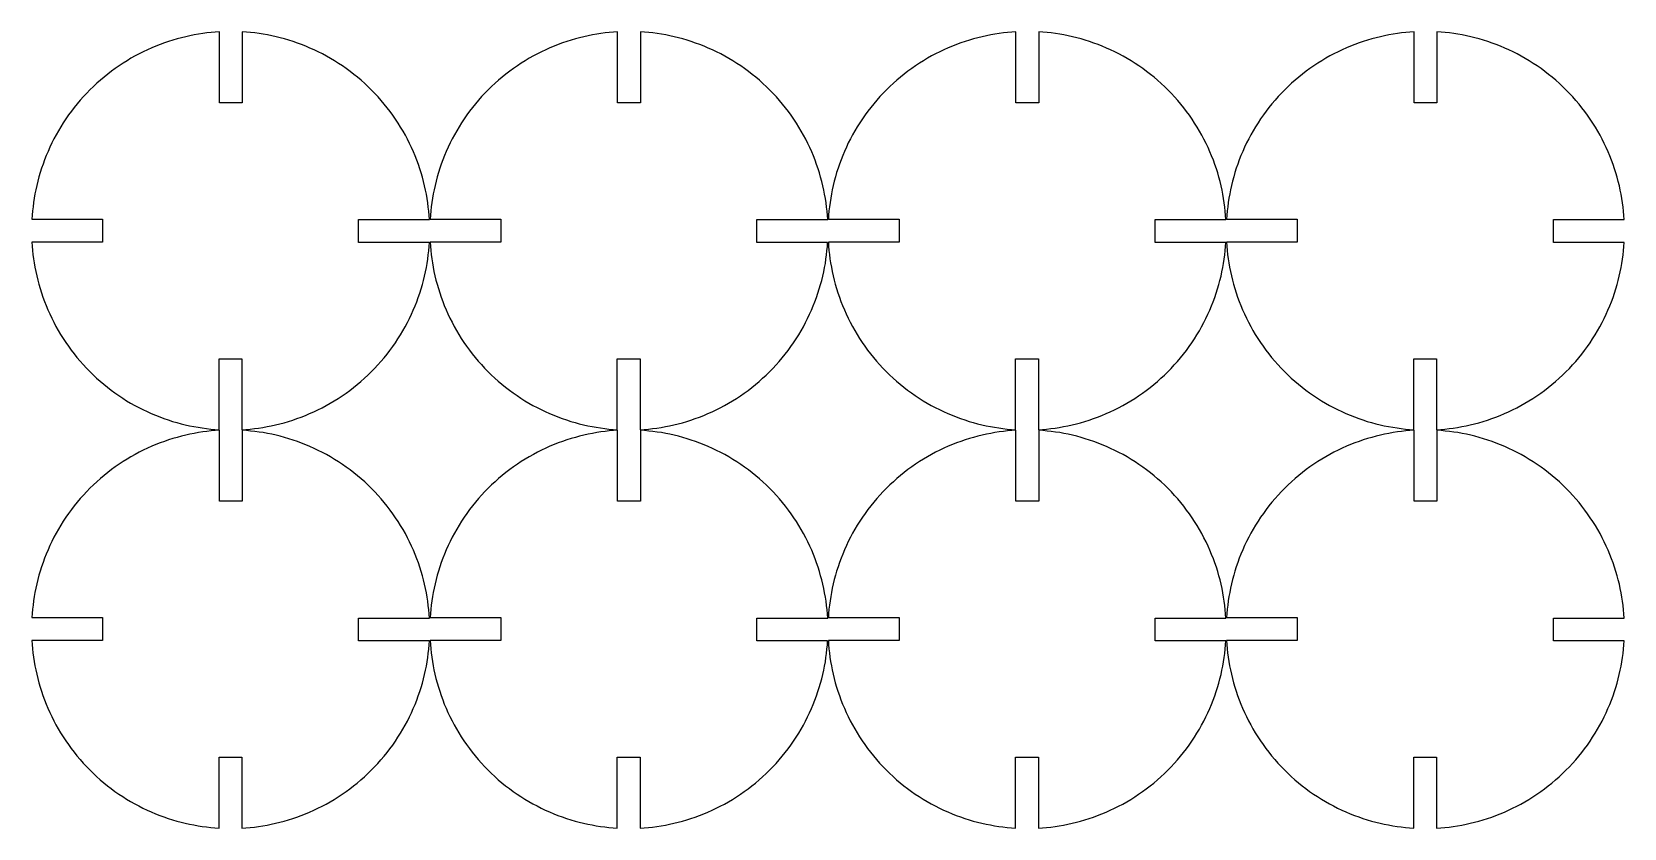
# Model space of a CAD drawing. Header units: millimetres. Extents: x -268 to 668, y -32 to 250.
# Drawn here: x 443.8 to 667.7, y -32 to 79.9 of the extents above; entities that cross this region are included whole.
import ezdxf

# ---------------------------------------------------------------- set-up
doc = ezdxf.new("R2010")
doc.units = ezdxf.units.MM
doc.header["$MEASUREMENT"] = 0
doc.layers.add('CIRCLE', color=2, linetype='Continuous')

msp = doc.modelspace()

# ---------------------------------------------------------------- linework, layer by layer
at = {"layer": 'CIRCLE'}
for points in [[(499.72, 50.36), (489.77, 50.36), (489.77, 53.57), (499.73, 53.57), (499.69, 54.16), (499.64, 54.74), (499.57, 55.33), (499.5, 55.93), (499.4, 56.52), (499.3, 57.12), (499.18, 57.72), (499.05, 58.32), (498.9, 58.92), (498.74, 59.52), (498.57, 60.12), (498.38, 60.72), (498.17, 61.32), (497.96, 61.91), (497.72, 62.51), (497.48, 63.1), (497.21, 63.69), (496.94, 64.27), (496.64, 64.86), (496.34, 65.43), (496.02, 66), (495.68, 66.57), (495.33, 67.12), (494.97, 67.67), (494.59, 68.22), (494.2, 68.75), (493.8, 69.28), (493.38, 69.8), (492.95, 70.31), (492.51, 70.81), (492.06, 71.29), (491.59, 71.77), (491.12, 72.24), (490.63, 72.69), (490.13, 73.14), (489.62, 73.57), (489.11, 73.98), (488.58, 74.39), (488.04, 74.78), (487.5, 75.16), (486.95, 75.52), (486.39, 75.87), (485.83, 76.21), (485.26, 76.53), (484.68, 76.84), (484.1, 77.13), (483.52, 77.41), (482.93, 77.67), (482.34, 77.92), (481.75, 78.16), (481.15, 78.38), (480.55, 78.58), (479.95, 78.77), (479.35, 78.95), (478.75, 79.11), (478.15, 79.26), (477.55, 79.39), (476.95, 79.51), (476.35, 79.62), (475.76, 79.71), (475.16, 79.79), (474.57, 79.85), (473.99, 79.91), (473.4, 79.95), (473.4, 69.99), (470.19, 69.99), (470.19, 79.95), (469.61, 79.91), (469.02, 79.86), (468.43, 79.79), (467.84, 79.72), (467.25, 79.63), (466.65, 79.52), (466.05, 79.4), (465.45, 79.27), (464.85, 79.12), (464.25, 78.96), (463.65, 78.79), (463.05, 78.6), (462.45, 78.4), (461.85, 78.18), (461.26, 77.94), (460.67, 77.7), (460.08, 77.43), (459.49, 77.16), (458.91, 76.87), (458.34, 76.56), (457.76, 76.24), (457.2, 75.9), (456.64, 75.55), (456.09, 75.19), (455.55, 74.81), (455.01, 74.42), (454.49, 74.02), (453.97, 73.6), (453.46, 73.17), (452.96, 72.73), (452.47, 72.28), (451.99, 71.81), (451.53, 71.34), (451.07, 70.85), (450.63, 70.35), (450.2, 69.84), (449.78, 69.33), (449.38, 68.8), (448.99, 68.27), (448.61, 67.72), (448.24, 67.17), (447.89, 66.62), (447.56, 66.05), (447.24, 65.48), (446.93, 64.91), (446.63, 64.33), (446.36, 63.74), (446.09, 63.15), (445.84, 62.56), (445.61, 61.97), (445.39, 61.37), (445.18, 60.77), (444.99, 60.17), (444.82, 59.57), (444.66, 58.97), (444.51, 58.37), (444.37, 57.77), (444.26, 57.17), (444.15, 56.57), (444.06, 55.98), (443.98, 55.38), (443.91, 54.79), (443.86, 54.21), (443.82, 53.62), (453.77, 53.62), (453.77, 50.41), (443.82, 50.41), (443.86, 49.83), (443.91, 49.24), (443.97, 48.66), (444.05, 48.06), (444.14, 47.47), (444.25, 46.87), (444.36, 46.27), (444.5, 45.67), (444.64, 45.07), (444.8, 44.47), (444.98, 43.87), (445.17, 43.27), (445.37, 42.67), (445.59, 42.07), (445.82, 41.48), (446.07, 40.89), (446.33, 40.3), (446.61, 39.71), (446.9, 39.13), (447.21, 38.56), (447.53, 37.99), (447.86, 37.42), (448.21, 36.86), (448.58, 36.31), (448.95, 35.77), (449.34, 35.23), (449.75, 34.71), (450.16, 34.19), (450.59, 33.68), (451.03, 33.18), (451.49, 32.69), (451.95, 32.22), (452.43, 31.75), (452.92, 31.29), (453.41, 30.85), (453.92, 30.42), (454.44, 30), (454.97, 29.6), (455.5, 29.21), (456.04, 28.83), (456.59, 28.47), (457.15, 28.11), (457.71, 27.78), (458.28, 27.46), (458.86, 27.15), (459.44, 26.86), (460.02, 26.58), (460.61, 26.31), (461.21, 26.06), (461.8, 25.83), (462.4, 25.61), (463, 25.41), (463.6, 25.21), (464.2, 25.04), (464.8, 24.88), (465.4, 24.73), (466, 24.6), (466.6, 24.48), (467.19, 24.37), (467.79, 24.28), (468.38, 24.2), (468.97, 24.13), (469.56, 24.08), (470.14, 24.04), (470.14, 33.99), (473.35, 33.99), (473.35, 24.04), (473.93, 24.08), (474.52, 24.13), (475.11, 24.19), (475.7, 24.27), (476.3, 24.36), (476.9, 24.47), (477.49, 24.58), (478.09, 24.72), (478.7, 24.86), (479.3, 25.02), (479.9, 25.2), (480.5, 25.39), (481.1, 25.59), (481.69, 25.81), (482.29, 26.04), (482.88, 26.29), (483.47, 26.55), (484.05, 26.83), (484.63, 27.12), (485.21, 27.43), (485.78, 27.75), (486.34, 28.08), (486.9, 28.43), (487.45, 28.8), (488, 29.17), (488.53, 29.56), (489.06, 29.97), (489.58, 30.38), (490.09, 30.81), (490.58, 31.26), (491.07, 31.71), (491.55, 32.17), (492.02, 32.65), (492.47, 33.14), (492.91, 33.64), (493.34, 34.14), (493.76, 34.66), (494.17, 35.19), (494.56, 35.72), (494.94, 36.26), (495.3, 36.81), (495.65, 37.37), (495.99, 37.94), (496.31, 38.51), (496.62, 39.08), (496.91, 39.66), (497.19, 40.25), (497.45, 40.83), (497.7, 41.43), (497.94, 42.02), (498.16, 42.62), (498.36, 43.22), (498.55, 43.82), (498.73, 44.42), (498.89, 45.02), (499.04, 45.62), (499.17, 46.22), (499.29, 46.82), (499.4, 47.41), (499.49, 48.01), (499.57, 48.6), (499.63, 49.19), (499.68, 49.78)], [(555.72, 50.36), (545.77, 50.36), (545.77, 53.57), (555.73, 53.57), (555.69, 54.16), (555.64, 54.74), (555.57, 55.33), (555.5, 55.93), (555.4, 56.52), (555.3, 57.12), (555.18, 57.72), (555.05, 58.32), (554.9, 58.92), (554.74, 59.52), (554.57, 60.12), (554.38, 60.72), (554.17, 61.32), (553.96, 61.91), (553.72, 62.51), (553.48, 63.1), (553.21, 63.69), (552.94, 64.27), (552.64, 64.86), (552.34, 65.43), (552.02, 66), (551.68, 66.57), (551.33, 67.12), (550.97, 67.67), (550.59, 68.22), (550.2, 68.75), (549.8, 69.28), (549.38, 69.8), (548.95, 70.31), (548.51, 70.81), (548.06, 71.29), (547.59, 71.77), (547.12, 72.24), (546.63, 72.69), (546.13, 73.14), (545.62, 73.57), (545.11, 73.98), (544.58, 74.39), (544.04, 74.78), (543.5, 75.16), (542.95, 75.52), (542.39, 75.87), (541.83, 76.21), (541.26, 76.53), (540.68, 76.84), (540.1, 77.13), (539.52, 77.41), (538.93, 77.67), (538.34, 77.92), (537.75, 78.16), (537.15, 78.38), (536.55, 78.58), (535.95, 78.77), (535.35, 78.95), (534.75, 79.11), (534.15, 79.26), (533.55, 79.39), (532.95, 79.51), (532.35, 79.62), (531.76, 79.71), (531.16, 79.79), (530.57, 79.85), (529.99, 79.91), (529.4, 79.95), (529.4, 69.99), (526.19, 69.99), (526.19, 79.95), (525.61, 79.91), (525.02, 79.86), (524.43, 79.79), (523.84, 79.72), (523.25, 79.63), (522.65, 79.52), (522.05, 79.4), (521.45, 79.27), (520.85, 79.12), (520.25, 78.96), (519.65, 78.79), (519.05, 78.6), (518.45, 78.4), (517.85, 78.18), (517.26, 77.94), (516.67, 77.7), (516.08, 77.43), (515.49, 77.16), (514.91, 76.87), (514.34, 76.56), (513.76, 76.24), (513.2, 75.9), (512.64, 75.55), (512.09, 75.19), (511.55, 74.81), (511.01, 74.42), (510.49, 74.02), (509.97, 73.6), (509.46, 73.17), (508.96, 72.73), (508.47, 72.28), (507.99, 71.81), (507.53, 71.34), (507.07, 70.85), (506.63, 70.35), (506.2, 69.84), (505.78, 69.33), (505.38, 68.8), (504.99, 68.27), (504.61, 67.72), (504.24, 67.17), (503.89, 66.62), (503.56, 66.05), (503.24, 65.48), (502.93, 64.91), (502.63, 64.33), (502.36, 63.74), (502.09, 63.15), (501.84, 62.56), (501.61, 61.97), (501.39, 61.37), (501.18, 60.77), (500.99, 60.17), (500.82, 59.57), (500.66, 58.97), (500.51, 58.37), (500.37, 57.77), (500.26, 57.17), (500.15, 56.57), (500.06, 55.98), (499.98, 55.38), (499.91, 54.79), (499.86, 54.21), (499.82, 53.62), (509.77, 53.62), (509.77, 50.41), (499.82, 50.41), (499.86, 49.83), (499.91, 49.24), (499.97, 48.66), (500.05, 48.06), (500.14, 47.47), (500.25, 46.87), (500.36, 46.27), (500.5, 45.67), (500.64, 45.07), (500.8, 44.47), (500.98, 43.87), (501.17, 43.27), (501.37, 42.67), (501.59, 42.07), (501.82, 41.48), (502.07, 40.89), (502.33, 40.3), (502.61, 39.71), (502.9, 39.13), (503.21, 38.56), (503.53, 37.99), (503.86, 37.42), (504.21, 36.86), (504.58, 36.31), (504.95, 35.77), (505.34, 35.23), (505.75, 34.71), (506.16, 34.19), (506.59, 33.68), (507.03, 33.18), (507.49, 32.69), (507.95, 32.22), (508.43, 31.75), (508.92, 31.29), (509.41, 30.85), (509.92, 30.42), (510.44, 30), (510.97, 29.6), (511.5, 29.21), (512.04, 28.83), (512.59, 28.47), (513.15, 28.11), (513.71, 27.78), (514.28, 27.46), (514.86, 27.15), (515.44, 26.86), (516.02, 26.58), (516.61, 26.31), (517.21, 26.06), (517.8, 25.83), (518.4, 25.61), (519, 25.41), (519.6, 25.21), (520.2, 25.04), (520.8, 24.88), (521.4, 24.73), (522, 24.6), (522.6, 24.48), (523.19, 24.37), (523.79, 24.28), (524.38, 24.2), (524.97, 24.13), (525.56, 24.08), (526.14, 24.04), (526.14, 33.99), (529.35, 33.99), (529.35, 24.04), (529.93, 24.08), (530.52, 24.13), (531.11, 24.19), (531.7, 24.27), (532.3, 24.36), (532.9, 24.47), (533.49, 24.58), (534.09, 24.72), (534.7, 24.86), (535.3, 25.02), (535.9, 25.2), (536.5, 25.39), (537.1, 25.59), (537.69, 25.81), (538.29, 26.04), (538.88, 26.29), (539.47, 26.55), (540.05, 26.83), (540.63, 27.12), (541.21, 27.43), (541.78, 27.75), (542.34, 28.08), (542.9, 28.43), (543.45, 28.8), (544, 29.17), (544.53, 29.56), (545.06, 29.97), (545.58, 30.38), (546.09, 30.81), (546.58, 31.26), (547.07, 31.71), (547.55, 32.17), (548.02, 32.65), (548.47, 33.14), (548.91, 33.64), (549.34, 34.14), (549.76, 34.66), (550.17, 35.19), (550.56, 35.72), (550.94, 36.26), (551.3, 36.81), (551.65, 37.37), (551.99, 37.94), (552.31, 38.51), (552.62, 39.08), (552.91, 39.66), (553.19, 40.25), (553.45, 40.83), (553.7, 41.43), (553.94, 42.02), (554.16, 42.62), (554.36, 43.22), (554.55, 43.82), (554.73, 44.42), (554.89, 45.02), (555.04, 45.62), (555.17, 46.22), (555.29, 46.82), (555.4, 47.41), (555.49, 48.01), (555.57, 48.6), (555.63, 49.19), (555.68, 49.78)], [(611.72, 50.36), (601.77, 50.36), (601.77, 53.57), (611.73, 53.57), (611.69, 54.16), (611.64, 54.74), (611.57, 55.33), (611.5, 55.93), (611.4, 56.52), (611.3, 57.12), (611.18, 57.72), (611.05, 58.32), (610.9, 58.92), (610.74, 59.52), (610.57, 60.12), (610.38, 60.72), (610.17, 61.32), (609.96, 61.91), (609.72, 62.51), (609.48, 63.1), (609.21, 63.69), (608.94, 64.27), (608.64, 64.86), (608.34, 65.43), (608.02, 66), (607.68, 66.57), (607.33, 67.12), (606.97, 67.67), (606.59, 68.22), (606.2, 68.75), (605.8, 69.28), (605.38, 69.8), (604.95, 70.31), (604.51, 70.81), (604.06, 71.29), (603.59, 71.77), (603.12, 72.24), (602.63, 72.69), (602.13, 73.14), (601.62, 73.57), (601.11, 73.98), (600.58, 74.39), (600.04, 74.78), (599.5, 75.16), (598.95, 75.52), (598.39, 75.87), (597.83, 76.21), (597.26, 76.53), (596.68, 76.84), (596.1, 77.13), (595.52, 77.41), (594.93, 77.67), (594.34, 77.92), (593.75, 78.16), (593.15, 78.38), (592.55, 78.58), (591.95, 78.77), (591.35, 78.95), (590.75, 79.11), (590.15, 79.26), (589.55, 79.39), (588.95, 79.51), (588.35, 79.62), (587.76, 79.71), (587.16, 79.79), (586.57, 79.85), (585.99, 79.91), (585.4, 79.95), (585.4, 69.99), (582.19, 69.99), (582.19, 79.95), (581.61, 79.91), (581.02, 79.86), (580.43, 79.79), (579.84, 79.72), (579.25, 79.63), (578.65, 79.52), (578.05, 79.4), (577.45, 79.27), (576.85, 79.12), (576.25, 78.96), (575.65, 78.79), (575.05, 78.6), (574.45, 78.4), (573.85, 78.18), (573.26, 77.94), (572.67, 77.7), (572.08, 77.43), (571.49, 77.16), (570.91, 76.87), (570.34, 76.56), (569.76, 76.24), (569.2, 75.9), (568.64, 75.55), (568.09, 75.19), (567.55, 74.81), (567.01, 74.42), (566.49, 74.02), (565.97, 73.6), (565.46, 73.17), (564.96, 72.73), (564.47, 72.28), (563.99, 71.81), (563.53, 71.34), (563.07, 70.85), (562.63, 70.35), (562.2, 69.84), (561.78, 69.33), (561.38, 68.8), (560.99, 68.27), (560.61, 67.72), (560.24, 67.17), (559.89, 66.62), (559.56, 66.05), (559.24, 65.48), (558.93, 64.91), (558.63, 64.33), (558.36, 63.74), (558.09, 63.15), (557.84, 62.56), (557.61, 61.97), (557.39, 61.37), (557.18, 60.77), (556.99, 60.17), (556.82, 59.57), (556.66, 58.97), (556.51, 58.37), (556.37, 57.77), (556.26, 57.17), (556.15, 56.57), (556.06, 55.98), (555.98, 55.38), (555.91, 54.79), (555.86, 54.21), (555.82, 53.62), (565.77, 53.62), (565.77, 50.41), (555.82, 50.41), (555.86, 49.83), (555.91, 49.24), (555.97, 48.66), (556.05, 48.06), (556.14, 47.47), (556.25, 46.87), (556.36, 46.27), (556.5, 45.67), (556.64, 45.07), (556.8, 44.47), (556.98, 43.87), (557.17, 43.27), (557.37, 42.67), (557.59, 42.07), (557.82, 41.48), (558.07, 40.89), (558.33, 40.3), (558.61, 39.71), (558.9, 39.13), (559.21, 38.56), (559.53, 37.99), (559.86, 37.42), (560.21, 36.86), (560.58, 36.31), (560.95, 35.77), (561.34, 35.23), (561.75, 34.71), (562.16, 34.19), (562.59, 33.68), (563.03, 33.18), (563.49, 32.69), (563.95, 32.22), (564.43, 31.75), (564.92, 31.29), (565.41, 30.85), (565.92, 30.42), (566.44, 30), (566.97, 29.6), (567.5, 29.21), (568.04, 28.83), (568.59, 28.47), (569.15, 28.11), (569.71, 27.78), (570.28, 27.46), (570.86, 27.15), (571.44, 26.86), (572.02, 26.58), (572.61, 26.31), (573.21, 26.06), (573.8, 25.83), (574.4, 25.61), (575, 25.41), (575.6, 25.21), (576.2, 25.04), (576.8, 24.88), (577.4, 24.73), (578, 24.6), (578.6, 24.48), (579.19, 24.37), (579.79, 24.28), (580.38, 24.2), (580.97, 24.13), (581.56, 24.08), (582.14, 24.04), (582.14, 33.99), (585.35, 33.99), (585.35, 24.04), (585.93, 24.08), (586.52, 24.13), (587.11, 24.19), (587.7, 24.27), (588.3, 24.36), (588.9, 24.47), (589.49, 24.58), (590.09, 24.72), (590.7, 24.86), (591.3, 25.02), (591.9, 25.2), (592.5, 25.39), (593.1, 25.59), (593.69, 25.81), (594.29, 26.04), (594.88, 26.29), (595.47, 26.55), (596.05, 26.83), (596.63, 27.12), (597.21, 27.43), (597.78, 27.75), (598.34, 28.08), (598.9, 28.43), (599.45, 28.8), (600, 29.17), (600.53, 29.56), (601.06, 29.97), (601.58, 30.38), (602.09, 30.81), (602.58, 31.26), (603.07, 31.71), (603.55, 32.17), (604.02, 32.65), (604.47, 33.14), (604.91, 33.64), (605.34, 34.14), (605.76, 34.66), (606.17, 35.19), (606.56, 35.72), (606.94, 36.26), (607.3, 36.81), (607.65, 37.37), (607.99, 37.94), (608.31, 38.51), (608.62, 39.08), (608.91, 39.66), (609.19, 40.25), (609.45, 40.83), (609.7, 41.43), (609.94, 42.02), (610.16, 42.62), (610.36, 43.22), (610.55, 43.82), (610.73, 44.42), (610.89, 45.02), (611.04, 45.62), (611.17, 46.22), (611.29, 46.82), (611.4, 47.41), (611.49, 48.01), (611.57, 48.6), (611.63, 49.19), (611.68, 49.78)], [(667.72, 50.36), (657.77, 50.36), (657.77, 53.57), (667.73, 53.57), (667.69, 54.16), (667.64, 54.74), (667.57, 55.33), (667.5, 55.93), (667.4, 56.52), (667.3, 57.12), (667.18, 57.72), (667.05, 58.32), (666.9, 58.92), (666.74, 59.52), (666.57, 60.12), (666.38, 60.72), (666.17, 61.32), (665.96, 61.91), (665.72, 62.51), (665.48, 63.1), (665.21, 63.69), (664.94, 64.27), (664.64, 64.86), (664.34, 65.43), (664.02, 66), (663.68, 66.57), (663.33, 67.12), (662.97, 67.67), (662.59, 68.22), (662.2, 68.75), (661.8, 69.28), (661.38, 69.8), (660.95, 70.31), (660.51, 70.81), (660.06, 71.29), (659.59, 71.77), (659.12, 72.24), (658.63, 72.69), (658.13, 73.14), (657.62, 73.57), (657.11, 73.98), (656.58, 74.39), (656.04, 74.78), (655.5, 75.16), (654.95, 75.52), (654.39, 75.87), (653.83, 76.21), (653.26, 76.53), (652.68, 76.84), (652.1, 77.13), (651.52, 77.41), (650.93, 77.67), (650.34, 77.92), (649.75, 78.16), (649.15, 78.38), (648.55, 78.58), (647.95, 78.77), (647.35, 78.95), (646.75, 79.11), (646.15, 79.26), (645.55, 79.39), (644.95, 79.51), (644.35, 79.62), (643.76, 79.71), (643.16, 79.79), (642.57, 79.85), (641.99, 79.91), (641.4, 79.95), (641.4, 69.99), (638.19, 69.99), (638.19, 79.95), (637.61, 79.91), (637.02, 79.86), (636.43, 79.79), (635.84, 79.72), (635.25, 79.63), (634.65, 79.52), (634.05, 79.4), (633.45, 79.27), (632.85, 79.12), (632.25, 78.96), (631.65, 78.79), (631.05, 78.6), (630.45, 78.4), (629.85, 78.18), (629.26, 77.94), (628.67, 77.7), (628.08, 77.43), (627.49, 77.16), (626.91, 76.87), (626.34, 76.56), (625.76, 76.24), (625.2, 75.9), (624.64, 75.55), (624.09, 75.19), (623.55, 74.81), (623.01, 74.42), (622.49, 74.02), (621.97, 73.6), (621.46, 73.17), (620.96, 72.73), (620.47, 72.28), (619.99, 71.81), (619.53, 71.34), (619.07, 70.85), (618.63, 70.35), (618.2, 69.84), (617.78, 69.33), (617.38, 68.8), (616.99, 68.27), (616.61, 67.72), (616.24, 67.17), (615.89, 66.62), (615.56, 66.05), (615.24, 65.48), (614.93, 64.91), (614.63, 64.33), (614.36, 63.74), (614.09, 63.15), (613.84, 62.56), (613.61, 61.97), (613.39, 61.37), (613.18, 60.77), (612.99, 60.17), (612.82, 59.57), (612.66, 58.97), (612.51, 58.37), (612.37, 57.77), (612.26, 57.17), (612.15, 56.57), (612.06, 55.98), (611.98, 55.38), (611.91, 54.79), (611.86, 54.21), (611.82, 53.62), (621.77, 53.62), (621.77, 50.41), (611.82, 50.41), (611.86, 49.83), (611.91, 49.24), (611.97, 48.66), (612.05, 48.06), (612.14, 47.47), (612.25, 46.87), (612.36, 46.27), (612.5, 45.67), (612.64, 45.07), (612.8, 44.47), (612.98, 43.87), (613.17, 43.27), (613.37, 42.67), (613.59, 42.07), (613.82, 41.48), (614.07, 40.89), (614.33, 40.3), (614.61, 39.71), (614.9, 39.13), (615.21, 38.56), (615.53, 37.99), (615.86, 37.42), (616.21, 36.86), (616.58, 36.31), (616.95, 35.77), (617.34, 35.23), (617.75, 34.71), (618.16, 34.19), (618.59, 33.68), (619.03, 33.18), (619.49, 32.69), (619.95, 32.22), (620.43, 31.75), (620.92, 31.29), (621.41, 30.85), (621.92, 30.42), (622.44, 30), (622.97, 29.6), (623.5, 29.21), (624.04, 28.83), (624.59, 28.47), (625.15, 28.11), (625.71, 27.78), (626.28, 27.46), (626.86, 27.15), (627.44, 26.86), (628.02, 26.58), (628.61, 26.31), (629.21, 26.06), (629.8, 25.83), (630.4, 25.61), (631, 25.41), (631.6, 25.21), (632.2, 25.04), (632.8, 24.88), (633.4, 24.73), (634, 24.6), (634.6, 24.48), (635.19, 24.37), (635.79, 24.28), (636.38, 24.2), (636.97, 24.13), (637.56, 24.08), (638.14, 24.04), (638.14, 33.99), (641.35, 33.99), (641.35, 24.04), (641.93, 24.08), (642.52, 24.13), (643.11, 24.19), (643.7, 24.27), (644.3, 24.36), (644.9, 24.47), (645.49, 24.58), (646.09, 24.72), (646.7, 24.86), (647.3, 25.02), (647.9, 25.2), (648.5, 25.39), (649.1, 25.59), (649.69, 25.81), (650.29, 26.04), (650.88, 26.29), (651.47, 26.55), (652.05, 26.83), (652.63, 27.12), (653.21, 27.43), (653.78, 27.75), (654.34, 28.08), (654.9, 28.43), (655.45, 28.8), (656, 29.17), (656.53, 29.56), (657.06, 29.97), (657.58, 30.38), (658.09, 30.81), (658.58, 31.26), (659.07, 31.71), (659.55, 32.17), (660.02, 32.65), (660.47, 33.14), (660.91, 33.64), (661.34, 34.14), (661.76, 34.66), (662.17, 35.19), (662.56, 35.72), (662.94, 36.26), (663.3, 36.81), (663.65, 37.37), (663.99, 37.94), (664.31, 38.51), (664.62, 39.08), (664.91, 39.66), (665.19, 40.25), (665.45, 40.83), (665.7, 41.43), (665.94, 42.02), (666.16, 42.62), (666.36, 43.22), (666.55, 43.82), (666.73, 44.42), (666.89, 45.02), (667.04, 45.62), (667.17, 46.22), (667.29, 46.82), (667.4, 47.41), (667.49, 48.01), (667.57, 48.6), (667.63, 49.19), (667.68, 49.78)], [(499.72, -5.64), (489.77, -5.64), (489.77, -2.43), (499.73, -2.43), (499.69, -1.84), (499.64, -1.26), (499.57, -0.67), (499.5, -0.07), (499.4, 0.52), (499.3, 1.12), (499.18, 1.72), (499.05, 2.32), (498.9, 2.92), (498.74, 3.52), (498.57, 4.12), (498.38, 4.72), (498.17, 5.32), (497.96, 5.91), (497.72, 6.51), (497.48, 7.1), (497.21, 7.69), (496.94, 8.27), (496.64, 8.86), (496.34, 9.43), (496.02, 10), (495.68, 10.57), (495.33, 11.12), (494.97, 11.67), (494.59, 12.22), (494.2, 12.75), (493.8, 13.28), (493.38, 13.8), (492.95, 14.31), (492.51, 14.81), (492.06, 15.29), (491.59, 15.77), (491.12, 16.24), (490.63, 16.69), (490.13, 17.14), (489.62, 17.57), (489.11, 17.98), (488.58, 18.39), (488.04, 18.78), (487.5, 19.16), (486.95, 19.52), (486.39, 19.87), (485.83, 20.21), (485.26, 20.53), (484.68, 20.84), (484.1, 21.13), (483.52, 21.41), (482.93, 21.67), (482.34, 21.92), (481.75, 22.16), (481.15, 22.38), (480.55, 22.58), (479.95, 22.77), (479.35, 22.95), (478.75, 23.11), (478.15, 23.26), (477.55, 23.39), (476.95, 23.51), (476.35, 23.62), (475.76, 23.71), (475.16, 23.79), (474.57, 23.85), (473.99, 23.91), (473.4, 23.95), (473.4, 13.99), (470.19, 13.99), (470.19, 23.95), (469.61, 23.91), (469.02, 23.86), (468.43, 23.79), (467.84, 23.72), (467.25, 23.63), (466.65, 23.52), (466.05, 23.4), (465.45, 23.27), (464.85, 23.12), (464.25, 22.96), (463.65, 22.79), (463.05, 22.6), (462.45, 22.4), (461.85, 22.18), (461.26, 21.94), (460.67, 21.7), (460.08, 21.43), (459.49, 21.16), (458.91, 20.87), (458.34, 20.56), (457.76, 20.24), (457.2, 19.9), (456.64, 19.55), (456.09, 19.19), (455.55, 18.81), (455.01, 18.42), (454.49, 18.02), (453.97, 17.6), (453.46, 17.17), (452.96, 16.73), (452.47, 16.28), (451.99, 15.81), (451.53, 15.34), (451.07, 14.85), (450.63, 14.35), (450.2, 13.84), (449.78, 13.33), (449.38, 12.8), (448.99, 12.27), (448.61, 11.72), (448.24, 11.17), (447.89, 10.62), (447.56, 10.05), (447.24, 9.48), (446.93, 8.91), (446.63, 8.33), (446.36, 7.74), (446.09, 7.15), (445.84, 6.56), (445.61, 5.97), (445.39, 5.37), (445.18, 4.77), (444.99, 4.17), (444.82, 3.57), (444.66, 2.97), (444.51, 2.37), (444.37, 1.77), (444.26, 1.17), (444.15, 0.57), (444.06, -0.02), (443.98, -0.62), (443.91, -1.21), (443.86, -1.79), (443.82, -2.38), (453.77, -2.38), (453.77, -5.59), (443.82, -5.59), (443.86, -6.17), (443.91, -6.76), (443.97, -7.34), (444.05, -7.94), (444.14, -8.53), (444.25, -9.13), (444.36, -9.73), (444.5, -10.33), (444.64, -10.93), (444.8, -11.53), (444.98, -12.13), (445.17, -12.73), (445.37, -13.33), (445.59, -13.93), (445.82, -14.52), (446.07, -15.11), (446.33, -15.7), (446.61, -16.29), (446.9, -16.87), (447.21, -17.44), (447.53, -18.01), (447.86, -18.58), (448.21, -19.14), (448.58, -19.69), (448.95, -20.23), (449.34, -20.77), (449.75, -21.29), (450.16, -21.81), (450.59, -22.32), (451.03, -22.82), (451.49, -23.31), (451.95, -23.78), (452.43, -24.25), (452.92, -24.71), (453.41, -25.15), (453.92, -25.58), (454.44, -26), (454.97, -26.4), (455.5, -26.79), (456.04, -27.17), (456.59, -27.53), (457.15, -27.89), (457.71, -28.22), (458.28, -28.54), (458.86, -28.85), (459.44, -29.14), (460.02, -29.42), (460.61, -29.69), (461.21, -29.94), (461.8, -30.17), (462.4, -30.39), (463, -30.59), (463.6, -30.79), (464.2, -30.96), (464.8, -31.12), (465.4, -31.27), (466, -31.4), (466.6, -31.52), (467.19, -31.63), (467.79, -31.72), (468.38, -31.8), (468.97, -31.87), (469.56, -31.92), (470.14, -31.96), (470.14, -22.01), (473.35, -22.01), (473.35, -31.96), (473.93, -31.92), (474.52, -31.87), (475.11, -31.81), (475.7, -31.73), (476.3, -31.64), (476.9, -31.53), (477.49, -31.42), (478.09, -31.28), (478.7, -31.14), (479.3, -30.98), (479.9, -30.8), (480.5, -30.61), (481.1, -30.41), (481.69, -30.19), (482.29, -29.96), (482.88, -29.71), (483.47, -29.45), (484.05, -29.17), (484.63, -28.88), (485.21, -28.57), (485.78, -28.25), (486.34, -27.92), (486.9, -27.57), (487.45, -27.2), (488, -26.83), (488.53, -26.44), (489.06, -26.03), (489.58, -25.62), (490.09, -25.19), (490.58, -24.74), (491.07, -24.29), (491.55, -23.83), (492.02, -23.35), (492.47, -22.86), (492.91, -22.36), (493.34, -21.86), (493.76, -21.34), (494.17, -20.81), (494.56, -20.28), (494.94, -19.74), (495.3, -19.19), (495.65, -18.63), (495.99, -18.06), (496.31, -17.49), (496.62, -16.92), (496.91, -16.34), (497.19, -15.75), (497.45, -15.17), (497.7, -14.57), (497.94, -13.98), (498.16, -13.38), (498.36, -12.78), (498.55, -12.18), (498.73, -11.58), (498.89, -10.98), (499.04, -10.38), (499.17, -9.78), (499.29, -9.18), (499.4, -8.59), (499.49, -7.99), (499.57, -7.4), (499.63, -6.81), (499.68, -6.22)], [(555.72, -5.64), (545.77, -5.64), (545.77, -2.43), (555.73, -2.43), (555.69, -1.84), (555.64, -1.26), (555.57, -0.67), (555.5, -0.07), (555.4, 0.52), (555.3, 1.12), (555.18, 1.72), (555.05, 2.32), (554.9, 2.92), (554.74, 3.52), (554.57, 4.12), (554.38, 4.72), (554.17, 5.32), (553.96, 5.91), (553.72, 6.51), (553.48, 7.1), (553.21, 7.69), (552.94, 8.27), (552.64, 8.86), (552.34, 9.43), (552.02, 10), (551.68, 10.57), (551.33, 11.12), (550.97, 11.67), (550.59, 12.22), (550.2, 12.75), (549.8, 13.28), (549.38, 13.8), (548.95, 14.31), (548.51, 14.81), (548.06, 15.29), (547.59, 15.77), (547.12, 16.24), (546.63, 16.69), (546.13, 17.14), (545.62, 17.57), (545.11, 17.98), (544.58, 18.39), (544.04, 18.78), (543.5, 19.16), (542.95, 19.52), (542.39, 19.87), (541.83, 20.21), (541.26, 20.53), (540.68, 20.84), (540.1, 21.13), (539.52, 21.41), (538.93, 21.67), (538.34, 21.92), (537.75, 22.16), (537.15, 22.38), (536.55, 22.58), (535.95, 22.77), (535.35, 22.95), (534.75, 23.11), (534.15, 23.26), (533.55, 23.39), (532.95, 23.51), (532.35, 23.62), (531.76, 23.71), (531.16, 23.79), (530.57, 23.85), (529.99, 23.91), (529.4, 23.95), (529.4, 13.99), (526.19, 13.99), (526.19, 23.95), (525.61, 23.91), (525.02, 23.86), (524.43, 23.79), (523.84, 23.72), (523.25, 23.63), (522.65, 23.52), (522.05, 23.4), (521.45, 23.27), (520.85, 23.12), (520.25, 22.96), (519.65, 22.79), (519.05, 22.6), (518.45, 22.4), (517.85, 22.18), (517.26, 21.94), (516.67, 21.7), (516.08, 21.43), (515.49, 21.16), (514.91, 20.87), (514.34, 20.56), (513.76, 20.24), (513.2, 19.9), (512.64, 19.55), (512.09, 19.19), (511.55, 18.81), (511.01, 18.42), (510.49, 18.02), (509.97, 17.6), (509.46, 17.17), (508.96, 16.73), (508.47, 16.28), (507.99, 15.81), (507.53, 15.34), (507.07, 14.85), (506.63, 14.35), (506.2, 13.84), (505.78, 13.33), (505.38, 12.8), (504.99, 12.27), (504.61, 11.72), (504.24, 11.17), (503.89, 10.62), (503.56, 10.05), (503.24, 9.48), (502.93, 8.91), (502.63, 8.33), (502.36, 7.74), (502.09, 7.15), (501.84, 6.56), (501.61, 5.97), (501.39, 5.37), (501.18, 4.77), (500.99, 4.17), (500.82, 3.57), (500.66, 2.97), (500.51, 2.37), (500.37, 1.77), (500.26, 1.17), (500.15, 0.57), (500.06, -0.02), (499.98, -0.62), (499.91, -1.21), (499.86, -1.79), (499.82, -2.38), (509.77, -2.38), (509.77, -5.59), (499.82, -5.59), (499.86, -6.17), (499.91, -6.76), (499.97, -7.34), (500.05, -7.94), (500.14, -8.53), (500.25, -9.13), (500.36, -9.73), (500.5, -10.33), (500.64, -10.93), (500.8, -11.53), (500.98, -12.13), (501.17, -12.73), (501.37, -13.33), (501.59, -13.93), (501.82, -14.52), (502.07, -15.11), (502.33, -15.7), (502.61, -16.29), (502.9, -16.87), (503.21, -17.44), (503.53, -18.01), (503.86, -18.58), (504.21, -19.14), (504.58, -19.69), (504.95, -20.23), (505.34, -20.77), (505.75, -21.29), (506.16, -21.81), (506.59, -22.32), (507.03, -22.82), (507.49, -23.31), (507.95, -23.78), (508.43, -24.25), (508.92, -24.71), (509.41, -25.15), (509.92, -25.58), (510.44, -26), (510.97, -26.4), (511.5, -26.79), (512.04, -27.17), (512.59, -27.53), (513.15, -27.89), (513.71, -28.22), (514.28, -28.54), (514.86, -28.85), (515.44, -29.14), (516.02, -29.42), (516.61, -29.69), (517.21, -29.94), (517.8, -30.17), (518.4, -30.39), (519, -30.59), (519.6, -30.79), (520.2, -30.96), (520.8, -31.12), (521.4, -31.27), (522, -31.4), (522.6, -31.52), (523.19, -31.63), (523.79, -31.72), (524.38, -31.8), (524.97, -31.87), (525.56, -31.92), (526.14, -31.96), (526.14, -22.01), (529.35, -22.01), (529.35, -31.96), (529.93, -31.92), (530.52, -31.87), (531.11, -31.81), (531.7, -31.73), (532.3, -31.64), (532.9, -31.53), (533.49, -31.42), (534.09, -31.28), (534.7, -31.14), (535.3, -30.98), (535.9, -30.8), (536.5, -30.61), (537.1, -30.41), (537.69, -30.19), (538.29, -29.96), (538.88, -29.71), (539.47, -29.45), (540.05, -29.17), (540.63, -28.88), (541.21, -28.57), (541.78, -28.25), (542.34, -27.92), (542.9, -27.57), (543.45, -27.2), (544, -26.83), (544.53, -26.44), (545.06, -26.03), (545.58, -25.62), (546.09, -25.19), (546.58, -24.74), (547.07, -24.29), (547.55, -23.83), (548.02, -23.35), (548.47, -22.86), (548.91, -22.36), (549.34, -21.86), (549.76, -21.34), (550.17, -20.81), (550.56, -20.28), (550.94, -19.74), (551.3, -19.19), (551.65, -18.63), (551.99, -18.06), (552.31, -17.49), (552.62, -16.92), (552.91, -16.34), (553.19, -15.75), (553.45, -15.17), (553.7, -14.57), (553.94, -13.98), (554.16, -13.38), (554.36, -12.78), (554.55, -12.18), (554.73, -11.58), (554.89, -10.98), (555.04, -10.38), (555.17, -9.78), (555.29, -9.18), (555.4, -8.59), (555.49, -7.99), (555.57, -7.4), (555.63, -6.81), (555.68, -6.22)], [(611.72, -5.64), (601.77, -5.64), (601.77, -2.43), (611.73, -2.43), (611.69, -1.84), (611.64, -1.26), (611.57, -0.67), (611.5, -0.07), (611.4, 0.52), (611.3, 1.12), (611.18, 1.72), (611.05, 2.32), (610.9, 2.92), (610.74, 3.52), (610.57, 4.12), (610.38, 4.72), (610.17, 5.32), (609.96, 5.91), (609.72, 6.51), (609.48, 7.1), (609.21, 7.69), (608.94, 8.27), (608.64, 8.86), (608.34, 9.43), (608.02, 10), (607.68, 10.57), (607.33, 11.12), (606.97, 11.67), (606.59, 12.22), (606.2, 12.75), (605.8, 13.28), (605.38, 13.8), (604.95, 14.31), (604.51, 14.81), (604.06, 15.29), (603.59, 15.77), (603.12, 16.24), (602.63, 16.69), (602.13, 17.14), (601.62, 17.57), (601.11, 17.98), (600.58, 18.39), (600.04, 18.78), (599.5, 19.16), (598.95, 19.52), (598.39, 19.87), (597.83, 20.21), (597.26, 20.53), (596.68, 20.84), (596.1, 21.13), (595.52, 21.41), (594.93, 21.67), (594.34, 21.92), (593.75, 22.16), (593.15, 22.38), (592.55, 22.58), (591.95, 22.77), (591.35, 22.95), (590.75, 23.11), (590.15, 23.26), (589.55, 23.39), (588.95, 23.51), (588.35, 23.62), (587.76, 23.71), (587.16, 23.79), (586.57, 23.85), (585.99, 23.91), (585.4, 23.95), (585.4, 13.99), (582.19, 13.99), (582.19, 23.95), (581.61, 23.91), (581.02, 23.86), (580.43, 23.79), (579.84, 23.72), (579.25, 23.63), (578.65, 23.52), (578.05, 23.4), (577.45, 23.27), (576.85, 23.12), (576.25, 22.96), (575.65, 22.79), (575.05, 22.6), (574.45, 22.4), (573.85, 22.18), (573.26, 21.94), (572.67, 21.7), (572.08, 21.43), (571.49, 21.16), (570.91, 20.87), (570.34, 20.56), (569.76, 20.24), (569.2, 19.9), (568.64, 19.55), (568.09, 19.19), (567.55, 18.81), (567.01, 18.42), (566.49, 18.02), (565.97, 17.6), (565.46, 17.17), (564.96, 16.73), (564.47, 16.28), (563.99, 15.81), (563.53, 15.34), (563.07, 14.85), (562.63, 14.35), (562.2, 13.84), (561.78, 13.33), (561.38, 12.8), (560.99, 12.27), (560.61, 11.72), (560.24, 11.17), (559.89, 10.62), (559.56, 10.05), (559.24, 9.48), (558.93, 8.91), (558.63, 8.33), (558.36, 7.74), (558.09, 7.15), (557.84, 6.56), (557.61, 5.97), (557.39, 5.37), (557.18, 4.77), (556.99, 4.17), (556.82, 3.57), (556.66, 2.97), (556.51, 2.37), (556.37, 1.77), (556.26, 1.17), (556.15, 0.57), (556.06, -0.02), (555.98, -0.62), (555.91, -1.21), (555.86, -1.79), (555.82, -2.38), (565.77, -2.38), (565.77, -5.59), (555.82, -5.59), (555.86, -6.17), (555.91, -6.76), (555.97, -7.34), (556.05, -7.94), (556.14, -8.53), (556.25, -9.13), (556.36, -9.73), (556.5, -10.33), (556.64, -10.93), (556.8, -11.53), (556.98, -12.13), (557.17, -12.73), (557.37, -13.33), (557.59, -13.93), (557.82, -14.52), (558.07, -15.11), (558.33, -15.7), (558.61, -16.29), (558.9, -16.87), (559.21, -17.44), (559.53, -18.01), (559.86, -18.58), (560.21, -19.14), (560.58, -19.69), (560.95, -20.23), (561.34, -20.77), (561.75, -21.29), (562.16, -21.81), (562.59, -22.32), (563.03, -22.82), (563.49, -23.31), (563.95, -23.78), (564.43, -24.25), (564.92, -24.71), (565.41, -25.15), (565.92, -25.58), (566.44, -26), (566.97, -26.4), (567.5, -26.79), (568.04, -27.17), (568.59, -27.53), (569.15, -27.89), (569.71, -28.22), (570.28, -28.54), (570.86, -28.85), (571.44, -29.14), (572.02, -29.42), (572.61, -29.69), (573.21, -29.94), (573.8, -30.17), (574.4, -30.39), (575, -30.59), (575.6, -30.79), (576.2, -30.96), (576.8, -31.12), (577.4, -31.27), (578, -31.4), (578.6, -31.52), (579.19, -31.63), (579.79, -31.72), (580.38, -31.8), (580.97, -31.87), (581.56, -31.92), (582.14, -31.96), (582.14, -22.01), (585.35, -22.01), (585.35, -31.96), (585.93, -31.92), (586.52, -31.87), (587.11, -31.81), (587.7, -31.73), (588.3, -31.64), (588.9, -31.53), (589.49, -31.42), (590.09, -31.28), (590.7, -31.14), (591.3, -30.98), (591.9, -30.8), (592.5, -30.61), (593.1, -30.41), (593.69, -30.19), (594.29, -29.96), (594.88, -29.71), (595.47, -29.45), (596.05, -29.17), (596.63, -28.88), (597.21, -28.57), (597.78, -28.25), (598.34, -27.92), (598.9, -27.57), (599.45, -27.2), (600, -26.83), (600.53, -26.44), (601.06, -26.03), (601.58, -25.62), (602.09, -25.19), (602.58, -24.74), (603.07, -24.29), (603.55, -23.83), (604.02, -23.35), (604.47, -22.86), (604.91, -22.36), (605.34, -21.86), (605.76, -21.34), (606.17, -20.81), (606.56, -20.28), (606.94, -19.74), (607.3, -19.19), (607.65, -18.63), (607.99, -18.06), (608.31, -17.49), (608.62, -16.92), (608.91, -16.34), (609.19, -15.75), (609.45, -15.17), (609.7, -14.57), (609.94, -13.98), (610.16, -13.38), (610.36, -12.78), (610.55, -12.18), (610.73, -11.58), (610.89, -10.98), (611.04, -10.38), (611.17, -9.78), (611.29, -9.18), (611.4, -8.59), (611.49, -7.99), (611.57, -7.4), (611.63, -6.81), (611.68, -6.22)], [(667.72, -5.64), (657.77, -5.64), (657.77, -2.43), (667.73, -2.43), (667.69, -1.84), (667.64, -1.26), (667.57, -0.67), (667.5, -0.07), (667.4, 0.52), (667.3, 1.12), (667.18, 1.72), (667.05, 2.32), (666.9, 2.92), (666.74, 3.52), (666.57, 4.12), (666.38, 4.72), (666.17, 5.32), (665.96, 5.91), (665.72, 6.51), (665.48, 7.1), (665.21, 7.69), (664.94, 8.27), (664.64, 8.86), (664.34, 9.43), (664.02, 10), (663.68, 10.57), (663.33, 11.12), (662.97, 11.67), (662.59, 12.22), (662.2, 12.75), (661.8, 13.28), (661.38, 13.8), (660.95, 14.31), (660.51, 14.81), (660.06, 15.29), (659.59, 15.77), (659.12, 16.24), (658.63, 16.69), (658.13, 17.14), (657.62, 17.57), (657.11, 17.98), (656.58, 18.39), (656.04, 18.78), (655.5, 19.16), (654.95, 19.52), (654.39, 19.87), (653.83, 20.21), (653.26, 20.53), (652.68, 20.84), (652.1, 21.13), (651.52, 21.41), (650.93, 21.67), (650.34, 21.92), (649.75, 22.16), (649.15, 22.38), (648.55, 22.58), (647.95, 22.77), (647.35, 22.95), (646.75, 23.11), (646.15, 23.26), (645.55, 23.39), (644.95, 23.51), (644.35, 23.62), (643.76, 23.71), (643.16, 23.79), (642.57, 23.85), (641.99, 23.91), (641.4, 23.95), (641.4, 13.99), (638.19, 13.99), (638.19, 23.95), (637.61, 23.91), (637.02, 23.86), (636.43, 23.79), (635.84, 23.72), (635.25, 23.63), (634.65, 23.52), (634.05, 23.4), (633.45, 23.27), (632.85, 23.12), (632.25, 22.96), (631.65, 22.79), (631.05, 22.6), (630.45, 22.4), (629.85, 22.18), (629.26, 21.94), (628.67, 21.7), (628.08, 21.43), (627.49, 21.16), (626.91, 20.87), (626.34, 20.56), (625.76, 20.24), (625.2, 19.9), (624.64, 19.55), (624.09, 19.19), (623.55, 18.81), (623.01, 18.42), (622.49, 18.02), (621.97, 17.6), (621.46, 17.17), (620.96, 16.73), (620.47, 16.28), (619.99, 15.81), (619.53, 15.34), (619.07, 14.85), (618.63, 14.35), (618.2, 13.84), (617.78, 13.33), (617.38, 12.8), (616.99, 12.27), (616.61, 11.72), (616.24, 11.17), (615.89, 10.62), (615.56, 10.05), (615.24, 9.48), (614.93, 8.91), (614.63, 8.33), (614.36, 7.74), (614.09, 7.15), (613.84, 6.56), (613.61, 5.97), (613.39, 5.37), (613.18, 4.77), (612.99, 4.17), (612.82, 3.57), (612.66, 2.97), (612.51, 2.37), (612.37, 1.77), (612.26, 1.17), (612.15, 0.57), (612.06, -0.02), (611.98, -0.62), (611.91, -1.21), (611.86, -1.79), (611.82, -2.38), (621.77, -2.38), (621.77, -5.59), (611.82, -5.59), (611.86, -6.17), (611.91, -6.76), (611.97, -7.34), (612.05, -7.94), (612.14, -8.53), (612.25, -9.13), (612.36, -9.73), (612.5, -10.33), (612.64, -10.93), (612.8, -11.53), (612.98, -12.13), (613.17, -12.73), (613.37, -13.33), (613.59, -13.93), (613.82, -14.52), (614.07, -15.11), (614.33, -15.7), (614.61, -16.29), (614.9, -16.87), (615.21, -17.44), (615.53, -18.01), (615.86, -18.58), (616.21, -19.14), (616.58, -19.69), (616.95, -20.23), (617.34, -20.77), (617.75, -21.29), (618.16, -21.81), (618.59, -22.32), (619.03, -22.82), (619.49, -23.31), (619.95, -23.78), (620.43, -24.25), (620.92, -24.71), (621.41, -25.15), (621.92, -25.58), (622.44, -26), (622.97, -26.4), (623.5, -26.79), (624.04, -27.17), (624.59, -27.53), (625.15, -27.89), (625.71, -28.22), (626.28, -28.54), (626.86, -28.85), (627.44, -29.14), (628.02, -29.42), (628.61, -29.69), (629.21, -29.94), (629.8, -30.17), (630.4, -30.39), (631, -30.59), (631.6, -30.79), (632.2, -30.96), (632.8, -31.12), (633.4, -31.27), (634, -31.4), (634.6, -31.52), (635.19, -31.63), (635.79, -31.72), (636.38, -31.8), (636.97, -31.87), (637.56, -31.92), (638.14, -31.96), (638.14, -22.01), (641.35, -22.01), (641.35, -31.96), (641.93, -31.92), (642.52, -31.87), (643.11, -31.81), (643.7, -31.73), (644.3, -31.64), (644.9, -31.53), (645.49, -31.42), (646.09, -31.28), (646.7, -31.14), (647.3, -30.98), (647.9, -30.8), (648.5, -30.61), (649.1, -30.41), (649.69, -30.19), (650.29, -29.96), (650.88, -29.71), (651.47, -29.45), (652.05, -29.17), (652.63, -28.88), (653.21, -28.57), (653.78, -28.25), (654.34, -27.92), (654.9, -27.57), (655.45, -27.2), (656, -26.83), (656.53, -26.44), (657.06, -26.03), (657.58, -25.62), (658.09, -25.19), (658.58, -24.74), (659.07, -24.29), (659.55, -23.83), (660.02, -23.35), (660.47, -22.86), (660.91, -22.36), (661.34, -21.86), (661.76, -21.34), (662.17, -20.81), (662.56, -20.28), (662.94, -19.74), (663.3, -19.19), (663.65, -18.63), (663.99, -18.06), (664.31, -17.49), (664.62, -16.92), (664.91, -16.34), (665.19, -15.75), (665.45, -15.17), (665.7, -14.57), (665.94, -13.98), (666.16, -13.38), (666.36, -12.78), (666.55, -12.18), (666.73, -11.58), (666.89, -10.98), (667.04, -10.38), (667.17, -9.78), (667.29, -9.18), (667.4, -8.59), (667.49, -7.99), (667.57, -7.4), (667.63, -6.81), (667.68, -6.22)]]:
    msp.add_lwpolyline(points, close=True, dxfattribs=at)

doc.saveas('drawing.dxf')
